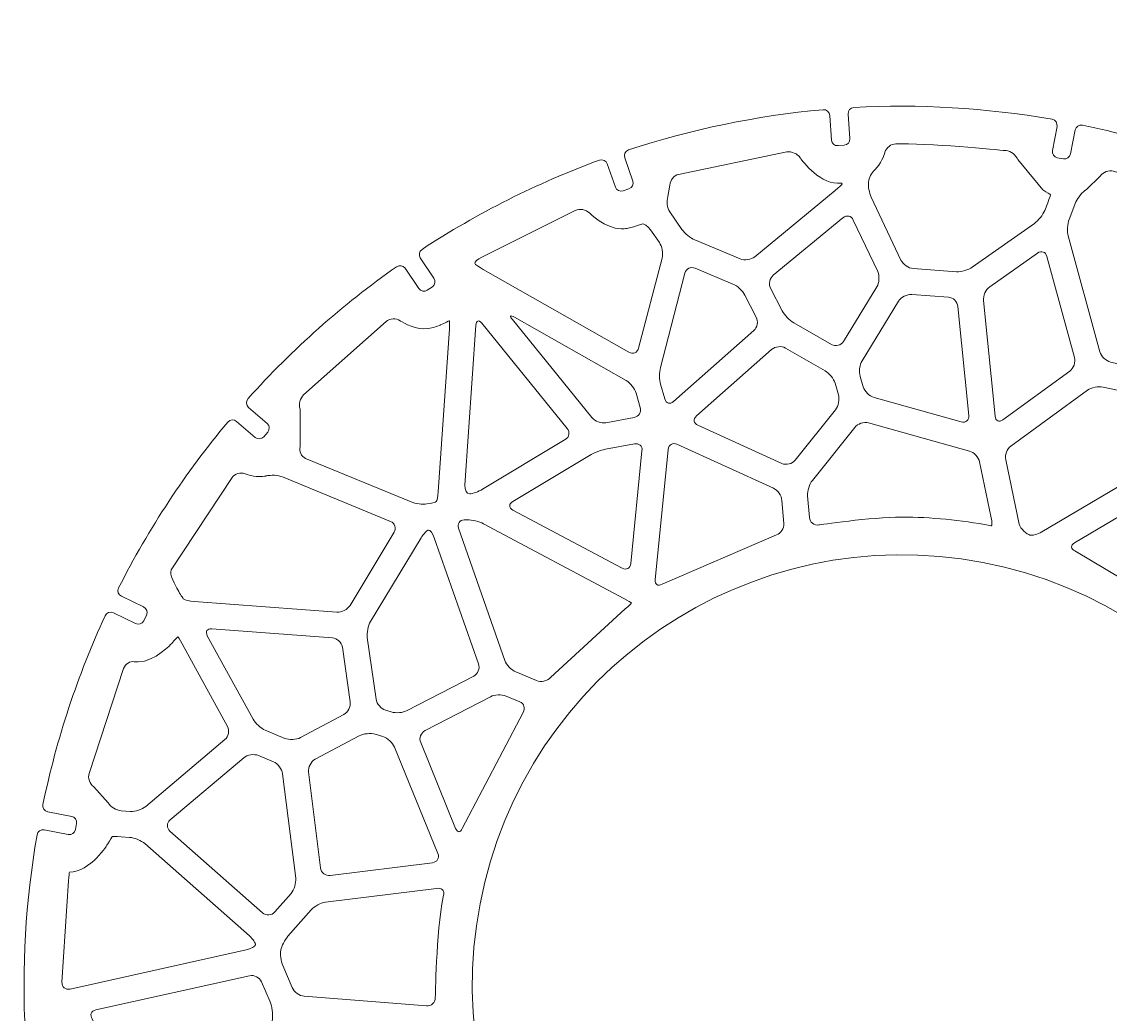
# Model space of a CAD drawing. Header units: inches. Extents: x 8 to 818, y -635 to -10.
# Drawn here: x 7.8 to 185.1, y -171.3 to -9.8 of the extents above; entities that cross this region are included whole.
import ezdxf

# ---------------------------------------------------------------- set-up
doc = ezdxf.new("R2010")
doc.units = ezdxf.units.IN
doc.header["$MEASUREMENT"] = 0
doc.layers.add('Calque 1', color=7, linetype='Continuous')

# ---------------------------------------------------------------- blocks, each defined once
blk = doc.blocks.new('block 10')
at = {"layer": 'Calque 1', "color": 179, "lineweight": 5, "true_color": 0x262425}
blk.add_open_spline([(294.19, -64), (294.19, -64), (305.14, -66.29), (305.14, -66.29), (305.68, -66.4), (306.03, -66.93), (305.92, -67.48), (305.92, -67.48), (305.71, -68.45), (305.71, -68.45), (305.6, -68.99), (305.07, -69.34), (304.53, -69.23), (304.53, -69.23), (295.53, -67.34), (295.53, -67.34), (347.52, -199.6), (289.34, -353.81), (157.49, -418.55), (157.49, -418.55), (162.39, -419.58), (162.39, -419.58), (162.93, -419.69), (163.28, -420.22), (163.17, -420.76), (163.17, -420.76), (162.96, -421.74), (162.96, -421.74), (162.85, -422.28), (162.32, -422.63), (161.78, -422.51), (161.78, -422.51), (153.04, -420.69), (153.04, -420.69), (150.25, -422), (147.43, -423.28), (144.57, -424.51), (140.63, -426.21), (138.69, -430.67), (140.18, -434.69), (140.18, -434.69), (140.23, -434.84), (140.23, -434.84), (141.77, -439), (146.38, -441.15), (150.53, -439.61), (317.3, -377.87), (396.16, -186.1), (322.61, -23.11), (318.1, -12.97), (305.2, -9.8), (294.65, -15.85), (294.65, -15.85), (294.65, -15.85), (294.65, -15.85), (284.08, -21.91), (279.7, -33.6), (284.15, -42.17), (287.85, -49.36), (291.19, -56.64), (294.19, -64)], degree=3, knots=[0, 0, 0, 0, 1, 1, 1, 2, 2, 2, 3, 3, 3, 4, 4, 4, 5, 5, 5, 6, 6, 6, 7, 7, 7, 8, 8, 8, 9, 9, 9, 10, 10, 10, 11, 11, 11, 12, 12, 12, 13, 13, 13, 14, 14, 14, 15, 15, 15, 16, 16, 16, 17, 17, 17, 18, 18, 18, 19, 19, 19, 20, 20, 20, 20], dxfattribs=at)
blk = doc.blocks.new('block 11')
at = {"layer": 'Calque 1', "color": 179, "lineweight": 5, "true_color": 0x262425}
for points, knots in [([(287.02, -191.05), (287.02, -191.05), (290.92, -191.79), (290.92, -191.79), (291.47, -191.9), (292, -191.53), (292.1, -190.98), (293.99, -180.11), (294.59, -169.29), (294.01, -158.7), (293.98, -158.15), (293.5, -157.72), (292.94, -157.76), (292.94, -157.76), (288.94, -158.05), (288.94, -158.05), (288.39, -158.09), (287.91, -157.68), (287.87, -157.13), (287.87, -157.13), (287.8, -156.13), (287.8, -156.13), (287.76, -155.58), (288.17, -155.1), (288.73, -155.06), (288.73, -155.06), (292.72, -154.77), (292.72, -154.77), (293.28, -154.73), (293.7, -154.24), (293.65, -153.68), (292.67, -142.8), (290.45, -132.18), (287.1, -122.01), (286.93, -121.48), (286.35, -121.2), (285.82, -121.38), (285.82, -121.38), (282.05, -122.69), (282.05, -122.69), (281.52, -122.87), (280.96, -122.6), (280.77, -122.07), (280.77, -122.07), (280.45, -121.13), (280.45, -121.13), (280.26, -120.61), (280.54, -120.04), (281.06, -119.86), (281.06, -119.86), (284.84, -118.55), (284.84, -118.55), (285.36, -118.36), (285.64, -117.78), (285.45, -117.25), (281.7, -107.08), (276.82, -97.39), (270.92, -88.37), (270.62, -87.9), (269.98, -87.77), (269.52, -88.09), (269.52, -88.09), (266.23, -90.32), (266.23, -90.32), (265.78, -90.63), (265.15, -90.51), (264.84, -90.05), (264.84, -90.05), (264.28, -89.23), (264.28, -89.23), (263.97, -88.77), (264.09, -88.15), (264.55, -87.84), (264.55, -87.84), (267.84, -85.61), (267.84, -85.61), (268.3, -85.29), (268.42, -84.66), (268.1, -84.2), (261.89, -75.39), (254.69, -67.27), (246.62, -60.03), (246.2, -59.66), (245.56, -59.7), (245.19, -60.12), (245.19, -60.12), (242.58, -63.14), (242.58, -63.14), (242.22, -63.56), (241.59, -63.61), (241.17, -63.25), (241.17, -63.25), (240.41, -62.59), (240.41, -62.59), (239.99, -62.23), (239.95, -61.6), (240.31, -61.18), (240.31, -61.18), (242.93, -58.16), (242.93, -58.16), (243.29, -57.74), (243.24, -57.09), (242.81, -56.73), (234.59, -49.87), (225.55, -43.88), (215.8, -38.95), (215.3, -38.7), (214.69, -38.91), (214.45, -39.41), (214.45, -39.41), (212.7, -43.02), (212.7, -43.02), (212.46, -43.51), (211.86, -43.72), (211.36, -43.48), (211.36, -43.48), (210.46, -43.05), (210.46, -43.05), (209.97, -42.8), (209.76, -42.21), (210, -41.71), (210, -41.71), (211.75, -38.1), (211.75, -38.1), (211.99, -37.6), (211.77, -36.99), (211.27, -36.76), (201.64, -32.31), (191.37, -28.88), (180.56, -26.61), (180.02, -26.5), (179.48, -26.86), (179.37, -27.41), (179.37, -27.41), (178.63, -31.31), (178.63, -31.31), (178.52, -31.85), (178, -32.21), (177.46, -32.1), (177.46, -32.1), (176.47, -31.92), (176.47, -31.92), (175.93, -31.81), (175.58, -31.29), (175.68, -30.75), (175.68, -30.75), (176.43, -26.84), (176.43, -26.84), (176.53, -26.29), (176.17, -25.76), (175.62, -25.67), (164.74, -23.78), (153.93, -23.17), (143.34, -23.75), (142.78, -23.78), (142.35, -24.26), (142.4, -24.82), (142.4, -24.82), (142.69, -28.82), (142.69, -28.82), (142.73, -29.37), (142.31, -29.85), (141.76, -29.89), (141.76, -29.89), (140.76, -29.96), (140.76, -29.96), (140.21, -30), (139.73, -29.59), (139.69, -29.04), (139.69, -29.04), (139.4, -25.04), (139.4, -25.04), (139.36, -24.48), (138.87, -24.06), (138.32, -24.11), (127.43, -25.09), (116.82, -27.31), (106.64, -30.66), (106.11, -30.83), (105.83, -31.41), (106.01, -31.94), (106.01, -31.94), (107.32, -35.72), (107.32, -35.72), (107.51, -36.24), (107.23, -36.81), (106.71, -36.99), (106.71, -36.99), (105.76, -37.32), (105.76, -37.32), (105.24, -37.5), (104.67, -37.22), (104.49, -36.7), (104.49, -36.7), (103.18, -32.93), (103.18, -32.93), (103, -32.4), (102.41, -32.12), (101.89, -32.31), (91.72, -36.06), (82.03, -40.94), (73, -46.84), (72.53, -47.15), (72.41, -47.78), (72.72, -48.24), (72.72, -48.24), (74.95, -51.53), (74.95, -51.53), (75.26, -51.99), (75.14, -52.61), (74.69, -52.92), (74.69, -52.92), (73.86, -53.48), (73.86, -53.48), (73.4, -53.79), (72.78, -53.67), (72.47, -53.21), (72.47, -53.21), (70.24, -49.93), (70.24, -49.93), (69.93, -49.46), (69.29, -49.34), (68.84, -49.67), (60.02, -55.87), (51.9, -63.07), (44.66, -71.14), (44.29, -71.56), (44.33, -72.2), (44.76, -72.57), (44.76, -72.57), (47.78, -75.18), (47.78, -75.18), (48.2, -75.54), (48.24, -76.18), (47.88, -76.59), (47.88, -76.59), (47.23, -77.35), (47.23, -77.35), (46.87, -77.77), (46.23, -77.81), (45.82, -77.45), (45.82, -77.45), (42.79, -74.84), (42.79, -74.84), (42.37, -74.47), (41.73, -74.52), (41.37, -74.95), (34.5, -83.17), (28.51, -92.21), (23.58, -101.96), (23.33, -102.46), (23.54, -103.07), (24.04, -103.32), (24.04, -103.32), (27.65, -105.06), (27.65, -105.06), (28.15, -105.3), (28.36, -105.9), (28.12, -106.4), (28.12, -106.4), (27.68, -107.3), (27.68, -107.3), (27.44, -107.8), (26.84, -108), (26.34, -107.76), (26.34, -107.76), (22.74, -106.02), (22.74, -106.02), (22.23, -105.77), (21.62, -105.99), (21.39, -106.5), (16.94, -116.12), (13.51, -126.39), (11.25, -137.2), (11.13, -137.75), (11.49, -138.28), (12.04, -138.39), (12.04, -138.39), (15.94, -139.14), (15.94, -139.14), (16.49, -139.24), (16.84, -139.76), (16.74, -140.31), (16.74, -140.31), (16.55, -141.29), (16.55, -141.29), (16.45, -141.83), (15.92, -142.19), (15.38, -142.08), (15.38, -142.08), (11.48, -141.33), (11.48, -141.33), (10.93, -141.23), (10.4, -141.59), (10.3, -142.15), (8.41, -153.02), (7.81, -163.84), (8.38, -174.43), (8.41, -174.98), (8.9, -175.41), (9.46, -175.37), (9.46, -175.37), (13.45, -175.08), (13.45, -175.08), (14, -175.04), (14.48, -175.45), (14.52, -176), (14.52, -176), (14.59, -177), (14.59, -177), (14.63, -177.55), (14.22, -178.03), (13.67, -178.07), (13.67, -178.07), (9.67, -178.36), (9.67, -178.36), (9.11, -178.4), (8.69, -178.89), (8.74, -179.45), (9.72, -190.33), (11.95, -200.94), (15.29, -211.12), (15.47, -211.65), (16.04, -211.93), (16.57, -211.75), (16.57, -211.75), (20.35, -210.44), (20.35, -210.44), (20.87, -210.26), (21.44, -210.53), (21.62, -211.05), (21.62, -211.05), (21.95, -212), (21.95, -212), (22.13, -212.52), (21.86, -213.09), (21.33, -213.27), (21.33, -213.27), (17.56, -214.58), (17.56, -214.58), (17.03, -214.77), (16.75, -215.35), (16.95, -215.87), (20.69, -226.05), (25.58, -235.74), (31.47, -244.76), (31.78, -245.23), (32.41, -245.35), (32.87, -245.04), (32.87, -245.04), (36.16, -242.81), (36.16, -242.81), (36.62, -242.5), (37.24, -242.62), (37.55, -243.07), (37.55, -243.07), (38.11, -243.9), (38.11, -243.9), (38.42, -244.36), (38.3, -244.98), (37.85, -245.29), (37.85, -245.29), (34.56, -247.52), (34.56, -247.52), (34.1, -247.84), (33.98, -248.47), (34.3, -248.93), (40.51, -257.74), (47.71, -265.86), (55.78, -273.1), (56.19, -273.47), (56.84, -273.43), (57.2, -273.01), (57.2, -273.01), (59.82, -269.98), (59.82, -269.98), (60.18, -269.57), (60.81, -269.52), (61.23, -269.88), (61.23, -269.88), (61.98, -270.54), (61.98, -270.54), (62.4, -270.9), (62.45, -271.53), (62.09, -271.95), (62.09, -271.95), (59.47, -274.97), (59.47, -274.97), (59.11, -275.39), (59.15, -276.04), (59.58, -276.39), (67.8, -283.26), (76.85, -289.25), (86.6, -294.18), (87.1, -294.43), (87.71, -294.22), (87.95, -293.72), (87.95, -293.72), (89.7, -290.11), (89.7, -290.11), (89.94, -289.61), (90.54, -289.41), (91.03, -289.65), (91.03, -289.65), (91.93, -290.08), (91.93, -290.08), (92.43, -290.32), (92.64, -290.92), (92.4, -291.42), (92.4, -291.42), (90.65, -295.03), (90.65, -295.03), (90.41, -295.53), (90.62, -296.14), (91.13, -296.37), (100.76, -300.82), (111.03, -304.25), (121.83, -306.52), (122.38, -306.63), (122.92, -306.27), (123.02, -305.72), (123.02, -305.72), (123.77, -301.82), (123.77, -301.82), (123.87, -301.28), (124.4, -300.92), (124.94, -301.03), (124.94, -301.03), (125.92, -301.21), (125.92, -301.21), (126.46, -301.32), (126.82, -301.84), (126.72, -302.38), (126.72, -302.38), (125.97, -306.29), (125.97, -306.29), (125.86, -306.83), (126.23, -307.37), (126.78, -307.46), (137.66, -309.35), (148.47, -309.96), (159.06, -309.38), (159.62, -309.35), (160.04, -308.86), (160, -308.31), (160, -308.31), (159.71, -304.31), (159.71, -304.31), (159.67, -303.76), (160.08, -303.28), (160.63, -303.24), (160.63, -303.24), (161.63, -303.17), (161.63, -303.17), (162.18, -303.13), (162.66, -303.54), (162.7, -304.09), (162.7, -304.09), (162.99, -308.09), (162.99, -308.09), (163.03, -308.65), (163.52, -309.07), (164.08, -309.02), (174.96, -308.04), (185.58, -305.82), (195.75, -302.47), (196.28, -302.3), (196.57, -301.72), (196.38, -301.19), (196.38, -301.19), (195.07, -297.41), (195.07, -297.41), (194.89, -296.89), (195.17, -296.32), (195.69, -296.14), (195.69, -296.14), (196.63, -295.81), (196.63, -295.81), (197.15, -295.63), (197.72, -295.91), (197.9, -296.43), (197.9, -296.43), (199.22, -300.2), (199.22, -300.2), (199.4, -300.73), (199.98, -301.01), (200.51, -300.82), (210.68, -297.07), (220.37, -292.18), (229.4, -286.29), (229.86, -285.98), (229.99, -285.35), (229.67, -284.89), (229.67, -284.89), (227.44, -281.6), (227.44, -281.6), (227.13, -281.14), (227.25, -280.52), (227.71, -280.21), (227.71, -280.21), (228.54, -279.65), (228.54, -279.65), (228.99, -279.34), (229.61, -279.46), (229.92, -279.91), (229.92, -279.91), (232.16, -283.2), (232.16, -283.2), (232.47, -283.67), (233.1, -283.78), (233.56, -283.46), (242.37, -277.25), (250.49, -270.05), (257.73, -261.99), (258.11, -261.57), (258.06, -260.92), (257.64, -260.56), (257.64, -260.56), (254.62, -257.95), (254.62, -257.95), (254.2, -257.58), (254.15, -256.95), (254.52, -256.54), (254.52, -256.54), (255.17, -255.78), (255.17, -255.78), (255.53, -255.36), (256.16, -255.32), (256.58, -255.68), (256.58, -255.68), (259.6, -258.29), (259.6, -258.29), (260.03, -258.66), (260.67, -258.61), (261.03, -258.18), (267.9, -249.96), (273.88, -240.92), (278.81, -231.17), (279.06, -230.67), (278.86, -230.06), (278.35, -229.81), (278.35, -229.81), (274.74, -228.07), (274.74, -228.07), (274.25, -227.82), (274.04, -227.23), (274.28, -226.73), (274.28, -226.73), (274.72, -225.83), (274.72, -225.83), (274.96, -225.33), (275.56, -225.12), (276.05, -225.37), (276.05, -225.37), (279.66, -227.11), (279.66, -227.11), (280.16, -227.36), (280.77, -227.14), (281.01, -226.63), (285.45, -217.01), (288.89, -206.73), (291.15, -195.93), (291.26, -195.38), (290.9, -194.85), (290.36, -194.74), (290.36, -194.74), (286.45, -193.99), (286.45, -193.99), (285.91, -193.89), (285.55, -193.37), (285.66, -192.82), (285.66, -192.82), (285.85, -191.84), (285.85, -191.84), (285.95, -191.3), (286.47, -190.94), (287.02, -191.05)], [0, 0, 0, 0, 1, 1, 1, 2, 2, 2, 3, 3, 3, 4, 4, 4, 5, 5, 5, 6, 6, 6, 7, 7, 7, 8, 8, 8, 9, 9, 9, 10, 10, 10, 11, 11, 11, 12, 12, 12, 13, 13, 13, 14, 14, 14, 15, 15, 15, 16, 16, 16, 17, 17, 17, 18, 18, 18, 19, 19, 19, 20, 20, 20, 21, 21, 21, 22, 22, 22, 23, 23, 23, 24, 24, 24, 25, 25, 25, 26, 26, 26, 27, 27, 27, 28, 28, 28, 29, 29, 29, 30, 30, 30, 31, 31, 31, 32, 32, 32, 33, 33, 33, 34, 34, 34, 35, 35, 35, 36, 36, 36, 37, 37, 37, 38, 38, 38, 39, 39, 39, 40, 40, 40, 41, 41, 41, 42, 42, 42, 43, 43, 43, 44, 44, 44, 45, 45, 45, 46, 46, 46, 47, 47, 47, 48, 48, 48, 49, 49, 49, 50, 50, 50, 51, 51, 51, 52, 52, 52, 53, 53, 53, 54, 54, 54, 55, 55, 55, 56, 56, 56, 57, 57, 57, 58, 58, 58, 59, 59, 59, 60, 60, 60, 61, 61, 61, 62, 62, 62, 63, 63, 63, 64, 64, 64, 65, 65, 65, 66, 66, 66, 67, 67, 67, 68, 68, 68, 69, 69, 69, 70, 70, 70, 71, 71, 71, 72, 72, 72, 73, 73, 73, 74, 74, 74, 75, 75, 75, 76, 76, 76, 77, 77, 77, 78, 78, 78, 79, 79, 79, 80, 80, 80, 81, 81, 81, 82, 82, 82, 83, 83, 83, 84, 84, 84, 85, 85, 85, 86, 86, 86, 87, 87, 87, 88, 88, 88, 89, 89, 89, 90, 90, 90, 91, 91, 91, 92, 92, 92, 93, 93, 93, 94, 94, 94, 95, 95, 95, 96, 96, 96, 97, 97, 97, 98, 98, 98, 99, 99, 99, 100, 100, 100, 101, 101, 101, 102, 102, 102, 103, 103, 103, 104, 104, 104, 105, 105, 105, 106, 106, 106, 107, 107, 107, 108, 108, 108, 109, 109, 109, 110, 110, 110, 111, 111, 111, 112, 112, 112, 113, 113, 113, 114, 114, 114, 115, 115, 115, 116, 116, 116, 117, 117, 117, 118, 118, 118, 119, 119, 119, 120, 120, 120, 121, 121, 121, 122, 122, 122, 123, 123, 123, 124, 124, 124, 125, 125, 125, 126, 126, 126, 127, 127, 127, 128, 128, 128, 129, 129, 129, 130, 130, 130, 131, 131, 131, 132, 132, 132, 133, 133, 133, 134, 134, 134, 135, 135, 135, 136, 136, 136, 137, 137, 137, 138, 138, 138, 139, 139, 139, 140, 140, 140, 141, 141, 141, 142, 142, 142, 143, 143, 143, 144, 144, 144, 145, 145, 145, 146, 146, 146, 147, 147, 147, 148, 148, 148, 149, 149, 149, 150, 150, 150, 151, 151, 151, 152, 152, 152, 153, 153, 153, 154, 154, 154, 155, 155, 155, 156, 156, 156, 157, 157, 157, 158, 158, 158, 159, 159, 159, 160, 160, 160, 161, 161, 161, 162, 162, 162, 163, 163, 163, 164, 164, 164, 165, 165, 165, 166, 166, 166, 167, 167, 167, 168, 168, 168, 169, 169, 169, 170, 170, 170, 171, 171, 171, 172, 172, 172, 173, 173, 173, 174, 174, 174, 175, 175, 175, 176, 176, 176, 177, 177, 177, 178, 178, 178, 179, 179, 179, 180, 180, 180, 181, 181, 181, 182, 182, 182, 183, 183, 183, 184, 184, 184, 185, 185, 185, 186, 186, 186, 187, 187, 187, 188, 188, 188, 189, 189, 189, 190, 190, 190, 191, 191, 191, 192, 192, 192, 192]), ([(153.01, -49.96), (152.24, -49.91), (151.34, -49.29), (151.01, -48.58), (151.01, -48.58), (146.18, -38.35), (146.18, -38.35), (145.85, -37.65), (145.64, -36.53), (145.71, -35.87), (145.78, -35.21), (146.23, -34.36), (146.71, -33.97), (146.71, -33.97), (146.71, -33.97), (147.07, -33.54), (148.03, -32.44), (148.4, -31.04), (148.4, -31.04), (148.6, -30.29), (149.4, -29.67), (150.18, -29.66), (150.18, -29.66), (150.28, -29.66), (151.04, -29.66), (157.18, -29.66), (168.14, -30.77), (168.14, -30.77), (168.91, -30.85), (169.77, -31.51), (170.04, -32.24), (170.04, -32.24), (174.13, -37.17), (174.13, -37.17), (174.79, -37.58), (175.35, -37.93), (175.38, -37.93), (175.41, -37.94), (175.2, -38.53), (174.92, -39.26), (174.92, -39.26), (174.43, -40.49), (174.43, -40.49), (174.15, -41.21), (173.39, -42.16), (172.76, -42.61), (172.76, -42.61), (162.63, -49.76), (162.63, -49.76), (161.99, -50.21), (160.84, -50.53), (160.07, -50.48), (160.07, -50.48), (153.01, -49.96), (153.01, -49.96)], [0, 0, 0, 0, 1, 1, 1, 2, 2, 2, 3, 3, 3, 4, 4, 4, 5, 5, 5, 6, 6, 6, 7, 7, 7, 8, 8, 8, 9, 9, 9, 10, 10, 10, 11, 11, 11, 12, 12, 12, 13, 13, 13, 14, 14, 14, 15, 15, 15, 16, 16, 16, 17, 17, 17, 18, 18, 18, 18]), ([(117.44, -45.31), (116.73, -45.01), (115.78, -44.24), (115.34, -43.6), (115.34, -43.6), (113.35, -40.74), (113.35, -40.74), (112.91, -40.11), (112.77, -38.99), (113.04, -38.26), (113.04, -38.26), (113.39, -36.38), (113.39, -36.38), (113.41, -35.6), (114.03, -34.82), (114.79, -34.63), (114.79, -34.63), (132.41, -30.99), (132.41, -30.99), (133.18, -30.86), (134.16, -31.28), (134.6, -31.92), (134.6, -31.92), (137.42, -36.08), (140.69, -36.08), (140.86, -36.08), (140.86, -36.08), (140.86, -36.08), (141.05, -36.07), (141.26, -36.06), (141.32, -36.05), (141.38, -36.05), (141.42, -36.11), (141.41, -36.2), (141.4, -36.28), (140.91, -36.75), (140.31, -37.24), (140.31, -37.24), (127.2, -48.04), (127.2, -48.04), (126.6, -48.53), (125.52, -48.69), (124.81, -48.39), (124.81, -48.39), (117.44, -45.31), (117.44, -45.31)], [0, 0, 0, 0, 1, 1, 1, 2, 2, 2, 3, 3, 3, 4, 4, 4, 5, 5, 5, 6, 6, 6, 7, 7, 7, 8, 8, 8, 9, 9, 9, 10, 10, 10, 11, 11, 11, 12, 12, 12, 13, 13, 13, 14, 14, 14, 15, 15, 15, 15]), ([(185.15, -65.18), (184.39, -65.02), (183.6, -64.27), (183.4, -63.53), (183.4, -63.53), (178.25, -44.65), (178.25, -44.65), (178.04, -43.9), (178.11, -42.7), (178.4, -41.97), (178.4, -41.97), (179.52, -39.13), (179.52, -39.13), (179.81, -38.41), (180.58, -37.48), (181.23, -37.07), (181.23, -37.07), (183.47, -34.9), (183.47, -34.9), (183.91, -34.26), (184.87, -33.91), (185.62, -34.12), (185.62, -34.12), (198.75, -38.23), (198.75, -38.23), (199.48, -38.48), (199.91, -39.31), (199.71, -40.05), (199.71, -40.05), (192.8, -65.38), (192.8, -65.38), (192.6, -66.13), (191.81, -66.61), (191.05, -66.45), (191.05, -66.45), (185.15, -65.18), (185.15, -65.18)], [0, 0, 0, 0, 1, 1, 1, 2, 2, 2, 3, 3, 3, 4, 4, 4, 5, 5, 5, 6, 6, 6, 7, 7, 7, 8, 8, 8, 9, 9, 9, 10, 10, 10, 11, 11, 11, 12, 12, 12, 12]), ([(82.94, -50.12), (82.26, -49.73), (81.66, -49.28), (81.59, -49.1), (81.53, -48.92), (82.04, -48.47), (82.72, -48.1), (82.72, -48.1), (97.97, -40.49), (97.97, -40.49), (98.68, -40.17), (99.71, -40.35), (100.26, -40.9), (100.26, -40.9), (102.85, -43.49), (105.44, -43.49), (106.23, -43.49), (106.4, -43.44), (106.4, -43.44), (107.16, -43.25), (107.98, -43.02), (108.24, -42.93), (108.5, -42.84), (108.82, -42.73), (108.95, -42.68), (109.08, -42.63), (109.77, -43.01), (110.21, -43.64), (110.21, -43.64), (111.66, -45.72), (111.66, -45.72), (112.1, -46.36), (112.3, -47.5), (112.11, -48.25), (112.11, -48.25), (108.28, -62.91), (108.28, -62.91), (108.08, -63.66), (107.37, -63.96), (106.7, -63.58), (106.7, -63.58), (82.94, -50.12), (82.94, -50.12)], [0, 0, 0, 0, 1, 1, 1, 2, 2, 2, 3, 3, 3, 4, 4, 4, 5, 5, 5, 6, 6, 6, 7, 7, 7, 8, 8, 8, 9, 9, 9, 10, 10, 10, 11, 11, 11, 12, 12, 12, 13, 13, 13, 14, 14, 14, 14]), ([(133.55, -58.79), (132.88, -58.41), (132.04, -57.53), (131.68, -56.84), (131.68, -56.84), (129.78, -53.18), (129.78, -53.18), (129.43, -52.49), (129.63, -51.53), (130.22, -51.03), (130.22, -51.03), (141.56, -41.7), (141.56, -41.7), (142.16, -41.2), (142.92, -41.37), (143.25, -42.07), (143.25, -42.07), (147.22, -50.47), (147.22, -50.47), (147.55, -51.18), (147.49, -52.29), (147.08, -52.95), (147.08, -52.95), (141.66, -61.82), (141.66, -61.82), (141.25, -62.48), (140.37, -62.7), (139.7, -62.32), (139.7, -62.32), (133.55, -58.79), (133.55, -58.79)], [0, 0, 0, 0, 1, 1, 1, 2, 2, 2, 3, 3, 3, 4, 4, 4, 5, 5, 5, 6, 6, 6, 7, 7, 7, 8, 8, 8, 9, 9, 9, 10, 10, 10, 10]), ([(164.45, -55.17), (164.37, -54.39), (164.82, -53.4), (165.46, -52.95), (165.46, -52.95), (173.25, -47.45), (173.25, -47.45), (173.88, -47), (174.57, -47.25), (174.77, -48), (174.77, -48), (179.27, -64.47), (179.27, -64.47), (179.47, -65.22), (179.13, -66.21), (178.5, -66.66), (178.5, -66.66), (167.61, -74.58), (167.61, -74.58), (166.98, -75.04), (166.41, -74.78), (166.33, -74.01), (166.33, -74.01), (164.45, -55.17), (164.45, -55.17)], [0, 0, 0, 0, 1, 1, 1, 2, 2, 2, 3, 3, 3, 4, 4, 4, 5, 5, 5, 6, 6, 6, 7, 7, 7, 8, 8, 8, 8]), ([(111.86, -68.81), (111.65, -68.06), (111.63, -66.84), (111.83, -66.09), (111.83, -66.09), (115.83, -50.73), (115.83, -50.73), (116.03, -49.98), (116.77, -49.61), (117.49, -49.91), (117.49, -49.91), (123.64, -52.49), (123.64, -52.49), (124.36, -52.79), (125.23, -53.6), (125.59, -54.29), (125.59, -54.29), (127.45, -57.87), (127.45, -57.87), (127.8, -58.56), (127.62, -59.54), (127.04, -60.06), (127.04, -60.06), (113.98, -71.61), (113.98, -71.61), (113.4, -72.12), (112.75, -71.93), (112.54, -71.19), (112.54, -71.19), (111.86, -68.81), (111.86, -68.81)], [0, 0, 0, 0, 1, 1, 1, 2, 2, 2, 3, 3, 3, 4, 4, 4, 5, 5, 5, 6, 6, 6, 7, 7, 7, 8, 8, 8, 9, 9, 9, 10, 10, 10, 10]), ([(146.63, -70.96), (145.88, -70.75), (145.09, -69.97), (144.86, -69.23), (144.86, -69.23), (144.35, -67.53), (144.35, -67.53), (144.13, -66.79), (144.28, -65.64), (144.69, -64.98), (144.69, -64.98), (150.62, -55.29), (150.62, -55.29), (151.02, -54.63), (151.99, -54.13), (152.76, -54.19), (152.76, -54.19), (158.74, -54.62), (158.74, -54.62), (159.51, -54.68), (160.21, -55.36), (160.29, -56.13), (160.29, -56.13), (162.06, -73.88), (162.06, -73.88), (162.14, -74.65), (161.59, -75.12), (160.84, -74.91), (160.84, -74.91), (146.63, -70.96), (146.63, -70.96)], [0, 0, 0, 0, 1, 1, 1, 2, 2, 2, 3, 3, 3, 4, 4, 4, 5, 5, 5, 6, 6, 6, 7, 7, 7, 8, 8, 8, 9, 9, 9, 10, 10, 10, 10]), ([(54.03, -80.86), (53.32, -80.57), (52.92, -79.72), (53.15, -78.98), (53.15, -78.98), (53.14, -72.84), (53.14, -72.84), (52.89, -72.1), (53.15, -71.06), (53.71, -70.52), (53.71, -70.52), (67.16, -58.57), (67.16, -58.57), (67.76, -58.08), (68.78, -58.03), (69.43, -58.46), (69.43, -58.46), (71.39, -59.77), (73.3, -59.77), (74.73, -59.77), (76.02, -59.15), (76.02, -59.15), (76.72, -58.81), (77.36, -58.5), (77.43, -58.45), (77.51, -58.4), (77.53, -58.99), (77.47, -59.76), (77.47, -59.76), (75.65, -86.32), (75.65, -86.32), (75.6, -87.09), (75.45, -87.81), (75.32, -87.91), (75.2, -88.01), (74.51, -88.18), (73.81, -88.28), (73.11, -88.39), (71.94, -88.24), (71.23, -87.94), (71.23, -87.94), (54.03, -80.86), (54.03, -80.86)], [0, 0, 0, 0, 1, 1, 1, 2, 2, 2, 3, 3, 3, 4, 4, 4, 5, 5, 5, 6, 6, 6, 7, 7, 7, 8, 8, 8, 9, 9, 9, 10, 10, 10, 11, 11, 11, 12, 12, 12, 13, 13, 13, 14, 14, 14, 14]), ([(81.76, -59.19), (81.81, -58.41), (82.25, -58.27), (82.74, -58.87), (82.74, -58.87), (96.65, -75.99), (96.65, -75.99), (97.14, -76.59), (96.99, -77.41), (96.33, -77.81), (96.33, -77.81), (82.87, -85.89), (82.87, -85.89), (82.2, -86.29), (81.26, -86.62), (80.77, -86.63), (80.28, -86.64), (79.92, -86.02), (79.97, -85.24), (79.97, -85.24), (81.76, -59.19), (81.76, -59.19)], [0, 0, 0, 0, 1, 1, 1, 2, 2, 2, 3, 3, 3, 4, 4, 4, 5, 5, 5, 6, 6, 6, 7, 7, 7, 7]), ([(87.72, -58.28), (87.23, -57.68), (87.38, -57.5), (88.05, -57.88), (88.05, -57.88), (106.25, -68.19), (106.25, -68.19), (106.93, -68.58), (107.65, -69.5), (107.87, -70.25), (107.87, -70.25), (108.53, -72.58), (108.53, -72.58), (108.75, -73.32), (108.3, -74.05), (107.53, -74.2), (107.53, -74.2), (102.95, -75.07), (102.95, -75.07), (102.19, -75.21), (101.17, -74.84), (100.68, -74.23), (100.68, -74.23), (87.72, -58.28), (87.72, -58.28)], [0, 0, 0, 0, 1, 1, 1, 2, 2, 2, 3, 3, 3, 4, 4, 4, 5, 5, 5, 6, 6, 6, 7, 7, 7, 8, 8, 8, 8]), ([(117.94, -75.48), (117.24, -75.16), (117.13, -74.47), (117.72, -73.96), (117.72, -73.96), (129.94, -63.14), (129.94, -63.14), (130.52, -62.63), (131.55, -62.52), (132.22, -62.91), (132.22, -62.91), (138.64, -66.59), (138.64, -66.59), (139.31, -66.98), (140.05, -67.9), (140.27, -68.65), (140.27, -68.65), (140.83, -70.5), (140.83, -70.5), (141.05, -71.25), (140.83, -72.35), (140.35, -72.96), (140.35, -72.96), (133.78, -81.17), (133.78, -81.17), (133.29, -81.78), (132.32, -82.01), (131.61, -81.69), (131.61, -81.69), (117.94, -75.48), (117.94, -75.48)], [0, 0, 0, 0, 1, 1, 1, 2, 2, 2, 3, 3, 3, 4, 4, 4, 5, 5, 5, 6, 6, 6, 7, 7, 7, 8, 8, 8, 9, 9, 9, 10, 10, 10, 10]), ([(173.95, -92.84), (173.28, -93.23), (172.41, -93.46), (172.01, -93.35), (171.6, -93.23), (170.43, -92.33), (170.27, -91.57), (170.27, -91.57), (168.07, -81.08), (168.07, -81.08), (167.91, -80.32), (168.29, -79.32), (168.92, -78.87), (168.92, -78.87), (181.4, -69.78), (181.4, -69.78), (182.03, -69.33), (183.17, -69.09), (183.93, -69.25), (183.93, -69.25), (191.5, -70.87), (191.5, -70.87), (192.26, -71.04), (193.33, -71.62), (193.87, -72.18), (193.87, -72.18), (197.1, -75.46), (197.1, -75.46), (197.64, -76.01), (197.94, -77.04), (197.76, -77.73), (197.58, -78.42), (196.89, -79.31), (196.22, -79.71), (196.22, -79.71), (173.95, -92.84), (173.95, -92.84)], [0, 0, 0, 0, 1, 1, 1, 2, 2, 2, 3, 3, 3, 4, 4, 4, 5, 5, 5, 6, 6, 6, 7, 7, 7, 8, 8, 8, 9, 9, 9, 10, 10, 10, 11, 11, 11, 12, 12, 12, 12]), ([(135.81, -86.95), (135.75, -86.18), (136.09, -85.05), (136.58, -84.45), (136.58, -84.45), (143.48, -75.82), (143.48, -75.82), (143.96, -75.22), (144.97, -74.89), (145.72, -75.1), (145.72, -75.1), (162.16, -79.67), (162.16, -79.67), (162.91, -79.88), (163.66, -80.67), (163.81, -81.43), (163.81, -81.43), (165.72, -90.52), (165.72, -90.52), (165.88, -91.28), (165.86, -91.87), (165.68, -91.84), (165.68, -91.84), (165.68, -91.84), (165.51, -91.81), (160.76, -90.9), (155.92, -90.43), (151.12, -90.43), (146.12, -90.43), (137.62, -91.71), (137.62, -91.71), (136.85, -91.82), (136.17, -91.28), (136.11, -90.51), (136.11, -90.51), (135.81, -86.95), (135.81, -86.95)], [0, 0, 0, 0, 1, 1, 1, 2, 2, 2, 3, 3, 3, 4, 4, 4, 5, 5, 5, 6, 6, 6, 7, 7, 7, 8, 8, 8, 9, 9, 9, 10, 10, 10, 11, 11, 11, 12, 12, 12, 12]), ([(87.81, -89.27), (87.13, -88.9), (87.11, -88.28), (87.78, -87.88), (87.78, -87.88), (100.28, -80.38), (100.28, -80.38), (100.94, -79.98), (102.11, -79.53), (102.87, -79.39), (102.87, -79.39), (107.59, -78.5), (107.59, -78.5), (108.35, -78.35), (108.91, -78.87), (108.83, -79.64), (108.83, -79.64), (107, -97.99), (107, -97.99), (106.92, -98.77), (106.29, -99.1), (105.61, -98.74), (105.61, -98.74), (87.81, -89.27), (87.81, -89.27)], [0, 0, 0, 0, 1, 1, 1, 2, 2, 2, 3, 3, 3, 4, 4, 4, 5, 5, 5, 6, 6, 6, 7, 7, 7, 8, 8, 8, 8]), ([(113.11, -79.4), (113.19, -78.63), (113.83, -78.26), (114.53, -78.58), (114.53, -78.58), (130.23, -85.71), (130.23, -85.71), (130.93, -86.03), (131.56, -86.93), (131.63, -87.7), (131.63, -87.7), (131.94, -91.47), (131.94, -91.47), (132, -92.24), (131.45, -93.08), (130.72, -93.33), (130.72, -93.33), (112.1, -101.37), (112.1, -101.37), (111.41, -101.73), (110.91, -101.39), (110.99, -100.62), (110.99, -100.62), (113.11, -79.4), (113.11, -79.4)], [0, 0, 0, 0, 1, 1, 1, 2, 2, 2, 3, 3, 3, 4, 4, 4, 5, 5, 5, 6, 6, 6, 7, 7, 7, 8, 8, 8, 8]), ([(35.9, -104.15), (35.12, -104.09), (34.36, -103.92), (34.19, -103.78), (34.03, -103.64), (33.6, -102.97), (33.23, -102.29), (32.86, -101.6), (31.75, -99.68), (32.16, -99.02), (32.16, -99.02), (42.05, -83.98), (42.05, -83.98), (42.5, -83.35), (43.46, -83.08), (44.17, -83.38), (44.17, -83.38), (45.2, -83.81), (46.47, -83.81), (47.32, -83.81), (47.61, -83.73), (47.61, -83.73), (48.36, -83.53), (49.55, -83.6), (50.27, -83.89), (50.27, -83.89), (67.88, -91.14), (67.88, -91.14), (68.6, -91.44), (68.86, -92.22), (68.45, -92.89), (68.45, -92.89), (61.27, -104.79), (61.27, -104.79), (60.87, -105.45), (59.91, -105.95), (59.13, -105.89), (59.13, -105.89), (35.9, -104.15), (35.9, -104.15)], [0, 0, 0, 0, 1, 1, 1, 2, 2, 2, 3, 3, 3, 4, 4, 4, 5, 5, 5, 6, 6, 6, 7, 7, 7, 8, 8, 8, 9, 9, 9, 10, 10, 10, 11, 11, 11, 12, 12, 12, 13, 13, 13, 13]), ([(201.8, -107.84), (201.44, -108.53), (200.64, -108.72), (200.01, -108.26), (200.01, -108.26), (179.33, -95.94), (179.33, -95.94), (178.63, -95.6), (178.61, -95.01), (179.28, -94.61), (179.28, -94.61), (196.82, -84.27), (196.82, -84.27), (197.49, -83.87), (198.22, -84.16), (198.45, -84.9), (198.45, -84.9), (203.73, -101.89), (203.73, -101.89), (203.96, -102.63), (203.86, -103.81), (203.5, -104.5), (203.5, -104.5), (201.8, -107.84), (201.8, -107.84)], [0, 0, 0, 0, 1, 1, 1, 2, 2, 2, 3, 3, 3, 4, 4, 4, 5, 5, 5, 6, 6, 6, 7, 7, 7, 8, 8, 8, 8]), ([(219.95, -179.73), (212.68, -217.7), (176, -242.59), (138.03, -235.32), (100.06, -228.04), (75.18, -191.37), (82.45, -153.4), (89.72, -115.43), (126.39, -90.54), (164.36, -97.81), (202.33, -105.09), (227.22, -141.76), (219.95, -179.73)], [0, 0, 0, 0, 1, 1, 1, 2, 2, 2, 3, 3, 3, 4, 4, 4, 4]), ([(88.27, -115.63), (87.55, -115.33), (86.75, -114.49), (86.5, -113.76), (86.5, -113.76), (78.95, -92.25), (78.95, -92.25), (78.69, -91.51), (79.12, -90.9), (79.89, -90.89), (79.89, -90.89), (80.35, -90.88), (80.35, -90.88), (81.13, -90.86), (82.32, -91.14), (83.01, -91.51), (83.01, -91.51), (105.86, -103.66), (105.86, -103.66), (106.54, -104.03), (107.12, -104.36), (107.14, -104.4), (107.17, -104.44), (106.69, -104.87), (106.09, -105.36), (106.09, -105.36), (93.92, -116.56), (93.92, -116.56), (93.39, -117.12), (92.36, -117.34), (91.65, -117.04), (91.65, -117.04), (88.27, -115.63), (88.27, -115.63)], [0, 0, 0, 0, 1, 1, 1, 2, 2, 2, 3, 3, 3, 4, 4, 4, 5, 5, 5, 6, 6, 6, 7, 7, 7, 8, 8, 8, 9, 9, 9, 10, 10, 10, 11, 11, 11, 11]), ([(67.06, -121.87), (66.32, -121.64), (65.62, -120.83), (65.51, -120.06), (65.51, -120.06), (64.08, -110.05), (64.08, -110.05), (63.97, -109.28), (64.21, -108.11), (64.61, -107.44), (64.61, -107.44), (72.84, -93.81), (72.84, -93.81), (73.24, -93.15), (73.79, -92.57), (74.05, -92.53), (74.32, -92.49), (74.75, -93.05), (75, -93.79), (75, -93.79), (82.21, -114.31), (82.21, -114.31), (82.46, -115.05), (82.11, -115.94), (81.42, -116.3), (81.42, -116.3), (70.6, -121.92), (70.6, -121.92), (69.91, -122.27), (68.74, -122.38), (68, -122.15), (68, -122.15), (67.06, -121.87), (67.06, -121.87)], [0, 0, 0, 0, 1, 1, 1, 2, 2, 2, 3, 3, 3, 4, 4, 4, 5, 5, 5, 6, 6, 6, 7, 7, 7, 8, 8, 8, 9, 9, 9, 10, 10, 10, 11, 11, 11, 11]), ([(24, -138.23), (23.22, -138.19), (22.28, -137.59), (21.9, -136.92), (21.9, -136.92), (19.52, -134.31), (19.52, -134.31), (18.89, -133.86), (18.54, -132.89), (18.76, -132.14), (18.76, -132.14), (24.4, -115.05), (24.4, -115.05), (24.67, -114.32), (25.46, -113.84), (26.14, -113.98), (26.14, -113.98), (26.14, -113.98), (26.78, -113.98), (29.49, -113.98), (32.23, -111), (32.23, -111), (32.75, -110.43), (33.2, -109.93), (33.22, -109.9), (33.24, -109.86), (33.56, -110.38), (33.93, -111.06), (33.93, -111.06), (41.3, -124.51), (41.3, -124.51), (41.68, -125.19), (41.5, -126.15), (40.9, -126.65), (40.9, -126.65), (28.01, -137.51), (28.01, -137.51), (27.42, -138.01), (26.3, -138.38), (25.53, -138.33), (25.53, -138.33), (24, -138.23), (24, -138.23)], [0, 0, 0, 0, 1, 1, 1, 2, 2, 2, 3, 3, 3, 4, 4, 4, 5, 5, 5, 6, 6, 6, 7, 7, 7, 8, 8, 8, 9, 9, 9, 10, 10, 10, 11, 11, 11, 12, 12, 12, 13, 13, 13, 14, 14, 14, 14]), ([(47.47, -125.12), (46.76, -124.82), (45.87, -124.02), (45.49, -123.34), (45.49, -123.34), (38.03, -109.74), (38.03, -109.74), (37.66, -109.06), (37.99, -108.55), (38.76, -108.61), (38.76, -108.61), (58.42, -110.08), (58.42, -110.08), (59.19, -110.14), (59.92, -110.81), (60.03, -111.58), (60.03, -111.58), (61.3, -120.52), (61.3, -120.52), (61.41, -121.29), (60.94, -122.21), (60.25, -122.58), (60.25, -122.58), (53.2, -126.32), (53.2, -126.32), (52.51, -126.69), (51.37, -126.74), (50.65, -126.44), (50.65, -126.44), (47.47, -125.12), (47.47, -125.12)], [0, 0, 0, 0, 1, 1, 1, 2, 2, 2, 3, 3, 3, 4, 4, 4, 5, 5, 5, 6, 6, 6, 7, 7, 7, 8, 8, 8, 9, 9, 9, 10, 10, 10, 10]), ([(72.78, -127.14), (72.48, -126.42), (72.81, -125.54), (73.5, -125.18), (73.5, -125.18), (84.13, -119.66), (84.13, -119.66), (84.81, -119.31), (85.96, -119.26), (86.68, -119.56), (86.68, -119.56), (88.91, -120.48), (88.91, -120.48), (89.63, -120.78), (89.87, -121.56), (89.46, -122.22), (89.46, -122.22), (79.56, -141.11), (79.56, -141.11), (79.26, -141.83), (78.77, -141.82), (78.48, -141.11), (78.48, -141.11), (72.78, -127.14), (72.78, -127.14)], [0, 0, 0, 0, 1, 1, 1, 2, 2, 2, 3, 3, 3, 4, 4, 4, 5, 5, 5, 6, 6, 6, 7, 7, 7, 8, 8, 8, 8]), ([(54.52, -131.91), (54.42, -131.14), (54.9, -130.21), (55.59, -129.85), (55.59, -129.85), (62.78, -126.03), (62.78, -126.03), (63.47, -125.67), (64.63, -125.55), (65.38, -125.78), (65.38, -125.78), (66.63, -126.16), (66.63, -126.16), (67.37, -126.39), (68.22, -127.16), (68.51, -127.88), (68.51, -127.88), (75.58, -145.2), (75.58, -145.2), (75.87, -145.92), (75.48, -146.58), (74.71, -146.68), (74.71, -146.68), (58.05, -148.76), (58.05, -148.76), (57.28, -148.86), (56.57, -148.31), (56.47, -147.54), (56.47, -147.54), (54.52, -131.91), (54.52, -131.91)], [0, 0, 0, 0, 1, 1, 1, 2, 2, 2, 3, 3, 3, 4, 4, 4, 5, 5, 5, 6, 6, 6, 7, 7, 7, 8, 8, 8, 9, 9, 9, 10, 10, 10, 10]), ([(31.95, -141.55), (31.37, -141.04), (31.38, -140.21), (31.97, -139.71), (31.97, -139.71), (43.97, -129.61), (43.97, -129.61), (44.56, -129.11), (45.64, -128.94), (46.35, -129.24), (46.35, -129.24), (48.81, -130.26), (48.81, -130.26), (49.53, -130.56), (50.19, -131.44), (50.29, -132.21), (50.29, -132.21), (52.42, -149.22), (52.42, -149.22), (52.51, -149.99), (52.17, -151.1), (51.66, -151.68), (51.66, -151.68), (49.01, -154.7), (49.01, -154.7), (48.5, -155.29), (47.6, -155.34), (47.02, -154.83), (47.02, -154.83), (31.95, -141.55), (31.95, -141.55)], [0, 0, 0, 0, 1, 1, 1, 2, 2, 2, 3, 3, 3, 4, 4, 4, 5, 5, 5, 6, 6, 6, 7, 7, 7, 8, 8, 8, 9, 9, 9, 10, 10, 10, 10]), ([(15.68, -167.25), (14.92, -167.42), (14.32, -166.92), (14.34, -166.15), (14.34, -166.15), (15.41, -149.62), (15.41, -149.62), (15.49, -148.85), (15.55, -148.22), (15.56, -148.22), (15.56, -148.22), (15.56, -148.22), (15.57, -148.22), (18.98, -148.22), (21.81, -143.64), (21.81, -143.64), (22.22, -142.98), (22.56, -142.43), (22.56, -142.41), (22.56, -142.4), (23.2, -142.43), (23.97, -142.47), (23.97, -142.47), (25.38, -142.56), (25.38, -142.56), (26.16, -142.61), (27.27, -143.07), (27.85, -143.58), (27.85, -143.58), (44.9, -158.6), (44.9, -158.6), (45.48, -159.12), (45.91, -159.77), (45.86, -160.05), (45.8, -160.34), (45.13, -160.71), (44.37, -160.88), (44.37, -160.88), (15.68, -167.25), (15.68, -167.25)], [0, 0, 0, 0, 1, 1, 1, 2, 2, 2, 3, 3, 3, 4, 4, 4, 5, 5, 5, 6, 6, 6, 7, 7, 7, 8, 8, 8, 9, 9, 9, 10, 10, 10, 11, 11, 11, 12, 12, 12, 13, 13, 13, 13]), ([(53.82, -168.43), (53.05, -168.37), (52.16, -167.73), (51.86, -167.02), (51.86, -167.02), (50.32, -163.41), (50.32, -163.41), (50.01, -162.69), (49.87, -161.57), (50, -160.92), (50.13, -160.26), (50.66, -159.25), (51.17, -158.66), (51.17, -158.66), (54.94, -154.36), (54.94, -154.36), (55.45, -153.78), (56.5, -153.22), (57.27, -153.12), (57.27, -153.12), (75.36, -150.86), (75.36, -150.86), (76.13, -150.77), (76.66, -151.16), (76.54, -151.74), (76.54, -151.74), (76.54, -151.74), (76.44, -152.25), (75.31, -158.16), (75.16, -168.69), (75.16, -168.69), (75.15, -169.47), (74.5, -170.05), (73.73, -169.99), (73.73, -169.99), (53.82, -168.43), (53.82, -168.43)], [0, 0, 0, 0, 1, 1, 1, 2, 2, 2, 3, 3, 3, 4, 4, 4, 5, 5, 5, 6, 6, 6, 7, 7, 7, 8, 8, 8, 9, 9, 9, 10, 10, 10, 11, 11, 11, 12, 12, 12, 12]), ([(21.07, -181.15), (20.34, -180.88), (19.98, -180.07), (20.27, -179.35), (20.27, -179.35), (20.58, -177.96), (20.58, -177.96), (20.65, -177.19), (20.68, -176.33), (20.66, -176.06), (20.64, -175.78), (20.46, -174.95), (20.25, -174.2), (20.25, -174.2), (19.3, -172.11), (19.3, -172.11), (18.84, -171.48), (19.09, -170.83), (19.85, -170.66), (19.85, -170.66), (44.92, -165.09), (44.92, -165.09), (45.68, -164.92), (46.55, -165.37), (46.85, -166.08), (46.85, -166.08), (48.25, -169.35), (48.25, -169.35), (48.56, -170.07), (48.74, -171.28), (48.65, -172.05), (48.65, -172.05), (47.55, -182.23), (47.55, -182.23), (47.46, -183), (46.99, -184.12), (46.51, -184.73), (46.51, -184.73), (43.84, -188.01), (43.84, -188.01), (43.35, -188.61), (42.36, -188.89), (41.63, -188.62), (41.63, -188.62), (21.07, -181.15), (21.07, -181.15)], [0, 0, 0, 0, 1, 1, 1, 2, 2, 2, 3, 3, 3, 4, 4, 4, 5, 5, 5, 6, 6, 6, 7, 7, 7, 8, 8, 8, 9, 9, 9, 10, 10, 10, 11, 11, 11, 12, 12, 12, 13, 13, 13, 14, 14, 14, 15, 15, 15, 15])]:
    blk.add_open_spline(points, degree=3, knots=knots, dxfattribs=at)

msp = doc.modelspace()

# ---------------------------------------------------------------- block references
at = {"layer": 'Calque 1'}
for name in ['block 10', 'block 11']:
    msp.add_blockref(name, (0, 0), dxfattribs=at)

doc.saveas('drawing.dxf')
